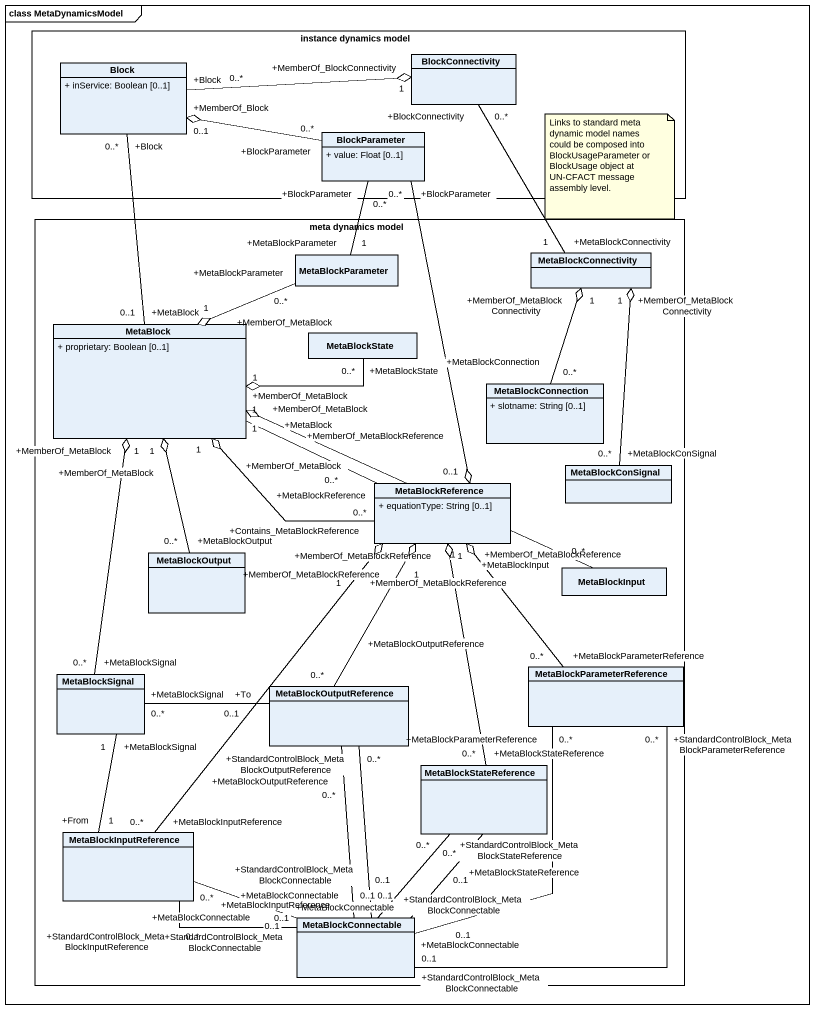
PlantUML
@startuml
mainframe class MetaDynamicsModel
hide circle
hide empty members
skinparam classAttributeIconSize 0
rectangle "instance dynamics model" as instance_dynamics_model {
  class Block {
    + inService: Boolean [0..1]
  }
  class BlockConnectivity
  class BlockParameter {
    + value: Float [0..1]
  }
}
rectangle "meta dynamics model" as meta_dynamics_model {
  class MetaBlockParameter
  class MetaBlockConnectivity
  class MetaBlock {
    + proprietary: Boolean [0..1]
  }
  class MetaBlockState
  class MetaBlockConnection {
    + slotname: String [0..1]
  }
  class MetaBlockConSignal
  class MetaBlockReference {
    + equationType: String [0..1]
  }
  class MetaBlockOutput
  class MetaBlockInput
  class MetaBlockSignal
  class MetaBlockOutputReference
  class MetaBlockParameterReference
  class MetaBlockStateReference
  class MetaBlockInputReference
  class MetaBlockConnectable
}
Block "+Block\n0..*" -right-o "+MemberOf_BlockConnectivity\n1" BlockConnectivity
Block "+Block\n0..*" -- "+MetaBlock\n0..1" MetaBlock
BlockConnectivity "+BlockConnectivity\n0..*" -- "+MetaBlockConnectivity\n1" MetaBlockConnectivity
BlockParameter "+BlockParameter\n0..*" -left-o "+MemberOf_Block\n0..1" Block
BlockParameter "+BlockParameter\n0..*" -- "+MetaBlockParameter\n1" MetaBlockParameter
BlockParameter "+BlockParameter\n0..*" --o "+MemberOf_MetaBlockReference\n0..1" MetaBlockReference
MetaBlockParameter "+MetaBlockParameter\n0..*" -left-o "+MemberOf_MetaBlock\n1" MetaBlock
MetaBlock "+MetaBlock\n1" -right- "+MetaBlockReference\n0..*" MetaBlockReference
MetaBlockState "+MetaBlockState\n0..*" -left-o "+MemberOf_MetaBlock\n1" MetaBlock
MetaBlockConnection "+MetaBlockConnection\n0..*" -up-o "+MemberOf_MetaBlockConnectivity\n1" MetaBlockConnectivity
MetaBlockConSignal "+MetaBlockConSignal\n0..*" -up-o "+MemberOf_MetaBlockConnectivity\n1" MetaBlockConnectivity
MetaBlockReference "+Contains_MetaBlockReference\n0..*" -left-o "+MemberOf_MetaBlock\n1" MetaBlock
MetaBlockOutput "+MetaBlockOutput\n0..*" -up-o "+MemberOf_MetaBlock\n1" MetaBlock
MetaBlockInput "+MetaBlockInput\n0..*" -left-o "+MemberOf_MetaBlock\n1" MetaBlock
MetaBlockSignal "+MetaBlockSignal\n0..*" -up-o "+MemberOf_MetaBlock\n1" MetaBlock
MetaBlockSignal "+MetaBlockSignal\n0..*" -right- "+To\n0..1" MetaBlockOutputReference
MetaBlockSignal "+MetaBlockSignal\n1" -- "+From\n1" MetaBlockInputReference
MetaBlockOutputReference "+MetaBlockOutputReference\n0..*" -up-o "+MemberOf_MetaBlockReference\n1" MetaBlockReference
MetaBlockOutputReference "+StandardControlBlock_MetaBlockOutputReference\n0..*" -- "+StandardControlBlock_MetaBlockConnectable\n0..1" MetaBlockConnectable
MetaBlockOutputReference "+MetaBlockOutputReference\n0..*" -- "+MetaBlockConnectable\n0..1" MetaBlockConnectable
MetaBlockParameterReference "+MetaBlockParameterReference\n0..*" -up-o "+MemberOf_MetaBlockReference\n1" MetaBlockReference
MetaBlockParameterReference "+StandardControlBlock_MetaBlockParameterReference\n0..*" -- "+StandardControlBlock_MetaBlockConnectable\n0..1" MetaBlockConnectable
MetaBlockParameterReference "+MetaBlockParameterReference\n0..*" -- "+MetaBlockConnectable\n0..1" MetaBlockConnectable
MetaBlockStateReference "+MetaBlockStateReference\n0..*" -up-o "+MemberOf_MetaBlockReference\n1" MetaBlockReference
MetaBlockStateReference "+StandardControlBlock_MetaBlockStateReference\n0..*" -- "+StandardControlBlock_MetaBlockConnectable\n0..1" MetaBlockConnectable
MetaBlockStateReference "+MetaBlockStateReference\n0..*" -- "+MetaBlockConnectable\n0..1" MetaBlockConnectable
MetaBlockInputReference "+MetaBlockInputReference\n0..*" -up-o "+MemberOf_MetaBlockReference\n1" MetaBlockReference
MetaBlockInputReference "+MetaBlockInputReference\n0..*" -right- "+MetaBlockConnectable\n0..1" MetaBlockConnectable
MetaBlockInputReference "+StandardControlBlock_MetaBlockInputReference\n0..*" -right- "+StandardControlBlock_MetaBlockConnectable\n0..1" MetaBlockConnectable
note as N1
  Links to standard meta dynamic model names could be composed into BlockUsageParameter or BlockUsage object at UN-CFACT message assembly level.
end note
@enduml
